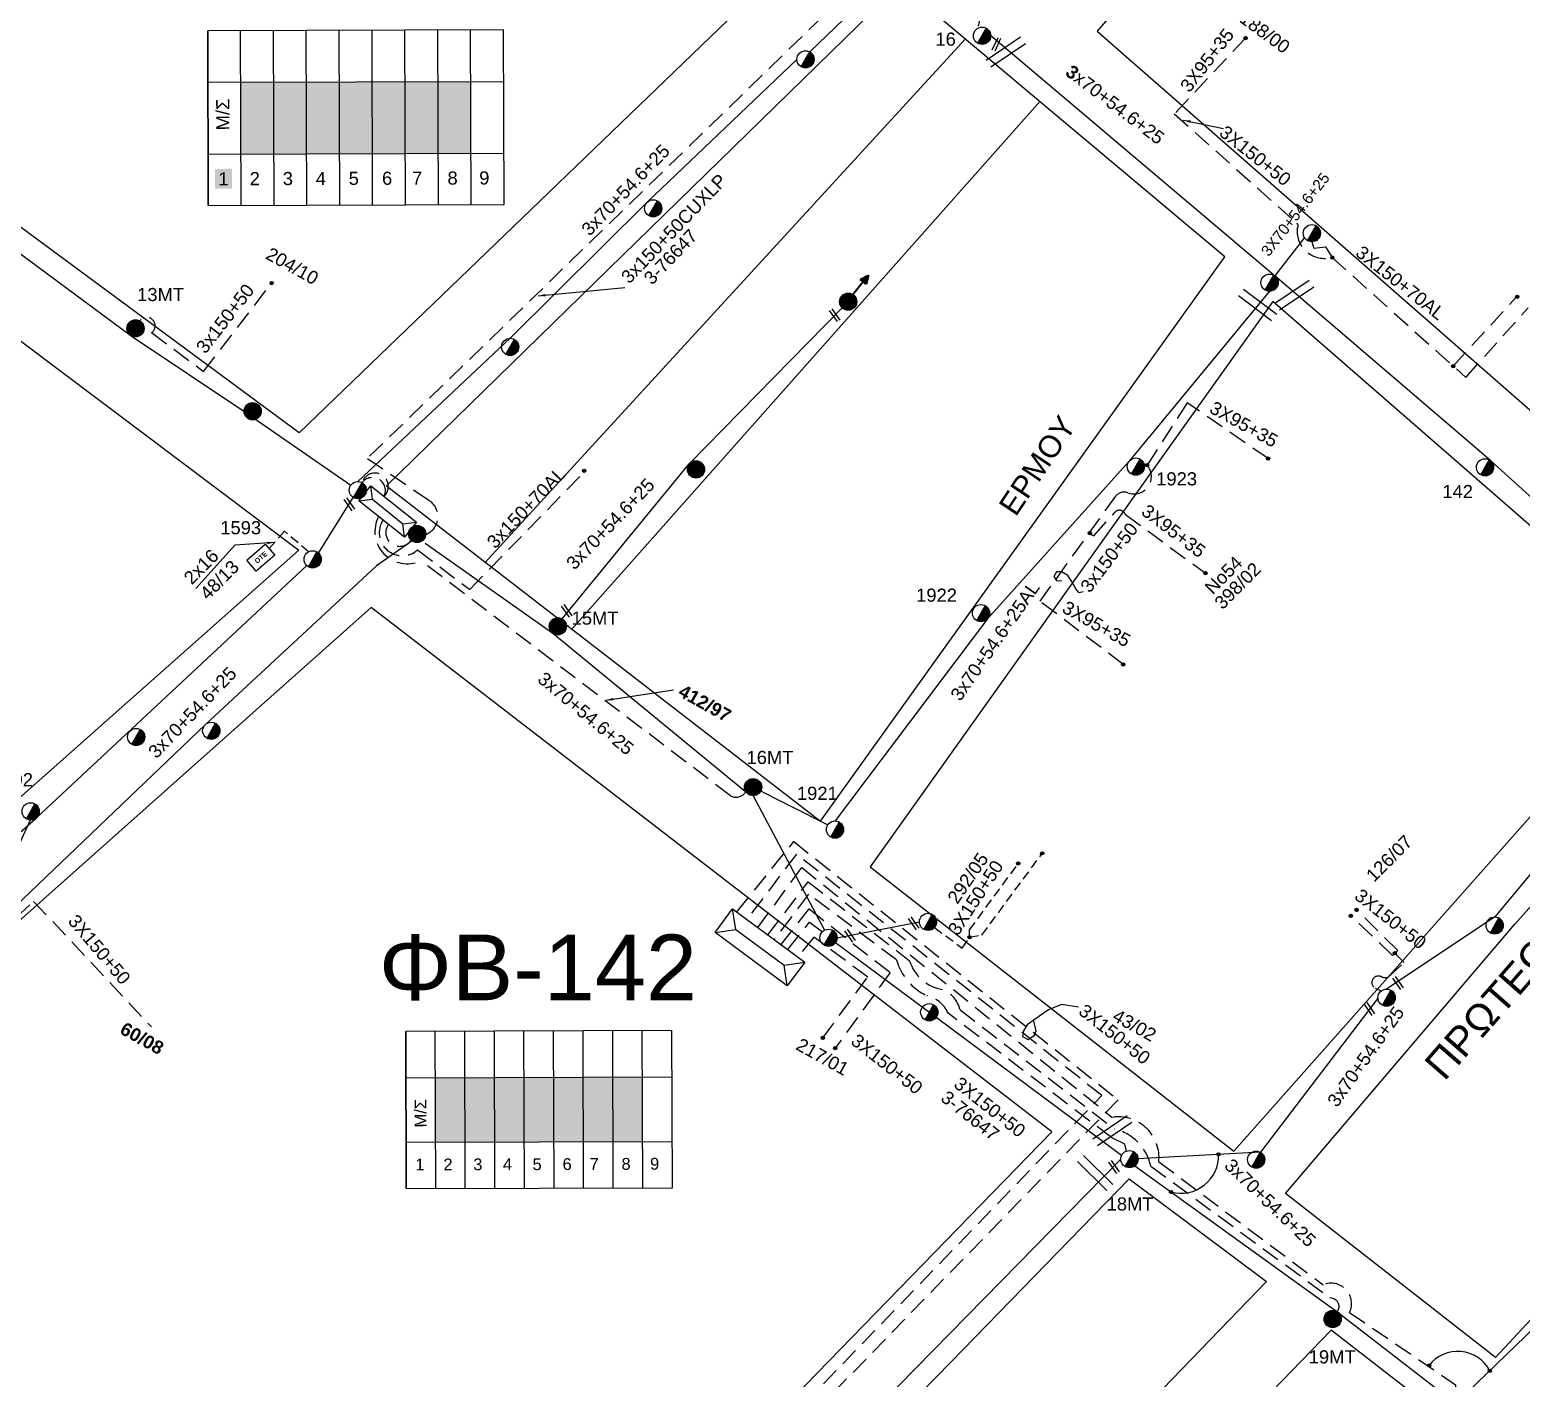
# Model space of a CAD drawing. Header units: millimetres. Extents: x -2449 to 9266, y 48 to 3905.
# Drawn here: x 8745.6 to 8949.8, y 3530.9 to 3715.6 of the extents above; entities that cross this region are included whole.
import ezdxf
from ezdxf.enums import TextEntityAlignment as Align

# ---------------------------------------------------------------- set-up
doc = ezdxf.new("R2010")
doc.units = ezdxf.units.MM
doc.linetypes.add('DASHED', pattern=[19.05, 12.7, -6.35])
for name, color, linetype in [('Pillar OTE', 7, 'Continuous'), ('Άγνωστα', 7, 'Continuous'), ('Ασφαλειοκιβώτια Χ.Τ 9 αναχωρήσεων', 7, 'Continuous'), ('Επίτονοι', 7, 'Continuous'), ('Επιγραφές - Σχήματα', 7, 'Continuous'), ('Καλώδια ΧΤ   3x150+50CU', 7, 'DASHED'), ('Καλώδια ΧΤ   3x150+70AL', 7, 'DASHED'), ('Καλώδια ΧΤ   3x95+35 XLPE', 7, 'DASHED'), ('Μηχανική τομή', 7, 'Continuous'), ('Στύλος Ξύλινος', 7, 'Continuous'), ('Στύλος Ξύλινος @ 1', 7, 'Continuous'), ('Στύλος ΦΜ', 7, 'Continuous'), ('Στύλος ΦΜ @ 1', 7, 'Continuous'), ('Συνδέσεις', 7, 'Continuous'), ('Συνεστραμμένα ΧΤ   3x70+54.6+25 AL', 7, 'SYN_LINE'), ('Τομή', 7, 'Continuous'), ('Υποσταθμός πόλεως', 7, 'Continuous'), ('Υπόβαθρο ΔΕΗ', 7, 'Continuous'), ('Υπόγεια Καλώδια Δικτύου ΧΤ   .075', 7, 'DASHED'), ('Υπόγεια καλώδια Παροχών ΧΤ   4x6', 7, 'DASHED')]:
    doc.layers.add(name, color=color, linetype=linetype)
doc.styles.add('arial', font='arial.ttf')
doc.styles.get("Standard").update_dxf_attribs({"font": 'arial.ttf'})
doc.linetypes.add('SYN_LINE', pattern='A,0.5,-0.0001,["/\\/\\/\\/",Standard,S=0.1,R=0,X=0,Y=-0.05],-0.25', length=0.7501)
doc.dimstyles.new('ISO-25', dxfattribs={"dimtxt": 2.5, "dimasz": 2.5, "dimexe": 1.25, "dimexo": 0.625, "dimtad": 1, "dimtxsty": 'Standard', "dimcen": 2.5, "dimadec": 0, "dimazin": 0, "dimtfac": 1, "dimtmove": 0, "dimatfit": 3, "dimfxl": 0, "dimarcsym": 0})

# ---------------------------------------------------------------- blocks, each defined once
blk = doc.blocks.new('ΥΠΑΡΧΩΝ ΤΣΙΜΕΝΤΕΝΙΟΣ ΣΤΥΛΟΣ')
at = {"layer": 'Στύλος ΦΜ'}
blk.add_hatch(color=7, dxfattribs=at).paths.add_polyline_path([(-1.29, -2.28, 0.574793), (2.62, 0, 0.268822), (1.3, 2.27)])
at = {"layer": 'Στύλος ΦΜ', "color": 7}
blk.add_line((-1.29, -2.28), (1.3, 2.27), dxfattribs=at)
blk.add_circle((0, 0), 2.62, dxfattribs=at)
at = {"layer": 'Στύλος ΦΜ', "flags": 4}
for tag, p in [('ΑΡΙΘΜΟΣ', (-4.68, 8.05)), ('ΤΥΠΟΣ', (-4.91, 3.03))]:
    blk.add_attdef(tag, p, '', height=4, dxfattribs=at)
blk = doc.blocks.new('ΥΠΑΡΧΩΝ ΞΥΛΙΝΟΣ ΣΤΥΛΟΣ')
at = {"layer": 'Στύλος Ξύλινος'}
h = blk.add_hatch(color=7, dxfattribs=at)
h.paths.add_polyline_path([(-2.62, 0, 0.270008), (-1.29, -2.28), (1.3, 2.27, 0.576266)])
h.paths.add_polyline_path([(-1.29, -2.28, 0.574793), (2.62, 0, 0.268822), (1.3, 2.27)])
at = {"layer": 'Στύλος Ξύλινος', "color": 7}
blk.add_line((-1.29, -2.28), (1.3, 2.27), dxfattribs=at)
blk.add_circle((0, 0), 2.62, dxfattribs=at)
at = {"layer": 'Στύλος Ξύλινος', "flags": 4}
for tag, p in [('ΑΡΙΘΜΟΣ', (-4.91, 8.6)), ('ΤΥΠΟΣ', (-4.85, 3.39))]:
    blk.add_attdef(tag, p, '', height=4, dxfattribs=at)
blk = doc.blocks.new('ΥΠΟΣΤΑΘΜΟΣ ΠΟΛΕΩΣ')
at = {"layer": 'Υποσταθμός πόλεως', "linetype": 'Continuous', "ltscale": 40}
blk.add_lwpolyline([(-8.57, 2.82), (8.57, 2.82), (8.57, -2.82), (-8.57, -2.82)], close=True, dxfattribs=at)
for points in [[(-5.75, 0), (-8.57, 2.82)], [(5.75, 0), (8.57, 2.82)], [(-8.57, -2.82), (-5.75, 0)], [(-5.75, 0), (5.75, 0)], [(8.57, -2.82), (5.75, 0)]]:
    blk.add_lwpolyline(points, dxfattribs=at)
at = {"layer": 'Υποσταθμός πόλεως', "linetype": 'SYN_LINE', "ltscale": 40, "flags": 1}
for tag, p in [('ΜΕΤΑΣΧΗΜΑΤΙΣΜΟΣ', (10.6, 2.39)), ('ΙΣΧΥΣ', (10.58, -0.41)), ('ΑΡΙΘΜΟΣ', (10.7, -3.13))]:
    blk.add_attdef(tag, p, '', height=1.8, dxfattribs=at)
blk = doc.blocks.new('ΑΣΦΑΛΕΙΟΚΙΒΩΤΙΟ ΥΠΟΣΤΑΘΜΟΥ 9 ΑΝΑΧΩΡΗΣΕΩΝ')
at = {"layer": 'Ασφαλειοκιβώτια Χ.Τ 9 αναχωρήσεων', "ltscale": 40}
for p, q in [((-23.8, 40.36), (24.02, 40.36)), ((-9.72, 40.36), (-9.72, -40.64)), ((9.94, 40.36), (9.94, -40.64)), ((-23.8, 31.36), (24.02, 31.36)), ((-23.8, 22.36), (24.02, 22.36)), ((-23.8, 13.36), (24.02, 13.36)), ((-23.8, 4.36), (24.02, 4.36)), ((-23.8, -4.64), (24.02, -4.64)), ((-23.8, -13.64), (24.02, -13.64)), ((-23.8, -22.64), (24.02, -22.64)), ((-23.8, -31.64), (24.02, -31.64))]:
    blk.add_line(p, q, dxfattribs=at)
at = {"layer": 'Ασφαλειοκιβώτια Χ.Τ 9 αναχωρήσεων'}
blk.add_lwpolyline([(-23.8, -40.64), (24.02, -40.64), (24.02, 40.36), (-23.8, 40.36)], close=True, dxfattribs=at)
for s, p in [('1', (-18.29, 37.57)), ('2', (-18.29, 29)), ('3', (-18.29, 19.93)), ('4', (-18.29, 10.91)), ('5', (-18.29, 1.89)), ('6', (-18.29, -7.24)), ('7', (-18.29, -15.48)), ('8', (-18.29, -25.17)), ('9', (-18.29, -33.86))]:
    blk.add_text(s, height=3.6, rotation=270, dxfattribs=at).set_placement(p)
at = {"layer": 'Ασφαλειοκιβώτια Χ.Τ 9 αναχωρήσεων', "ltscale": 40}
for tag, height, p in [('ΟΝΟΜΑ', 5, (-0.16, 44.31)), ('ΚΕΙΜΕΝΟ 1', 2, (17.06, 35.59)), ('ΚΕΙΜΕΝΟ 2', 2, (17.06, 26.88)), ('ΚΕΙΜΕΝΟ 3', 2, (17.06, 17.69)), ('ΚΕΙΜΕΝΟ 4', 2, (17.06, 8.71)), ('ΚΕΙΜΕΝΟ 5', 2, (17.06, -0.13)), ('ΚΕΙΜΕΝΟ 6', 2, (17.06, -9.05)), ('ΚΕΙΜΕΝΟ 7', 2, (17.06, -18.13)), ('ΚΕΙΜΕΝΟ 8', 2, (17.06, -26.85)), ('ΚΕΙΜΕΝΟ 9', 2, (17.06, -35.99)), ('ΣΧ', 2, (-0.1, -42.64))]:
    blk.add_attdef(tag, text='', height=height, dxfattribs=at).set_placement(p, align=Align.MIDDLE_CENTER)
blk = doc.blocks.new('_ΣΥΝΔΕΣΗ')
at = {"layer": 'Συνδέσεις', "linetype": 'SYN_LINE', "ltscale": 40}
blk.add_hatch(color=256, dxfattribs=at).paths.add_polyline_path([(0.5, -0.01, 1), (-0.5, -0.01, 1)])
at = {"layer": 'Συνδέσεις'}
blk.add_circle((0, -0.01), 0.5, dxfattribs=at)
blk = doc.blocks.new('ΤΟΜΗ')
at = {"layer": 'Τομή', "ltscale": 40}
for p, q in [((-5.68, 0), (5.68, 0)), ((5.68, -2.33), (-5.68, -2.33))]:
    blk.add_line(p, q, dxfattribs=at)
blk = doc.blocks.new('ΜΗΧΑΝΙΚΗ ΤΟΜΗ')
at = {"layer": 'Μηχανική τομή', "ltscale": 40}
for p, q in [((-1.89, 0.78), (1.89, 0.78)), ((1.89, 0), (-1.89, 0))]:
    blk.add_line(p, q, dxfattribs=at)
blk = doc.blocks.new('ΕΠΙΤΟΝΟΣ')
at = {"layer": 'Επίτονοι', "lineweight": 40, "ltscale": 40}
blk.add_hatch(color=256, dxfattribs=at).paths.add_polyline_path([(-1.13, 6.47), (0, 9.1), (1.13, 6.47)])
for p, q in [((-1.13, 6.47), (0, 9.1)), ((0, 9.1), (1.13, 6.47)), ((1.13, 6.47), (-1.13, 6.47)), ((-1.13, 6.47), (0, 6.47)), ((0, 6.47), (0, 0))]:
    blk.add_line(p, q, dxfattribs=at)
blk = doc.blocks.new('PILLAR ΟΤΕ')
at = {"layer": 'Pillar OTE', "ltscale": 40}
blk.add_lwpolyline([(-3.31, 2.02), (3.39, 2.02), (3.39, -1.99), (-3.31, -1.99)], close=True, dxfattribs=at)
at = {"layer": 'Pillar OTE', "insert": (-1.81, 0.71), "char_height": 1.3575, "width": 109.961, "attachment_point": 1}
blk.add_mtext('{\\fArial|b1|i0|c161|p34;OTE}', dxfattribs=at)

msp = doc.modelspace()

# ---------------------------------------------------------------- hatches: boundary and pattern name
at = {"layer": 'Ασφαλειοκιβώτια Χ.Τ 9 αναχωρήσεων', "ltscale": 40}
for color, points in [(133, [(8774.51, 3708.41), (8774.54, 3698.58), (8779.04, 3698.59), (8779.01, 3708.42)]), (6, [(8779.01, 3708.42), (8779.04, 3698.59), (8783.54, 3698.61), (8783.51, 3708.44)]), (27, [(8783.51, 3708.44), (8783.54, 3698.61), (8788.04, 3698.62), (8788.01, 3708.45)]), (151, [(8788.01, 3708.45), (8788.04, 3698.62), (8792.54, 3698.64), (8792.51, 3708.46)]), (2, [(8792.51, 3708.46), (8792.54, 3698.64), (8797.04, 3698.65), (8797.01, 3708.48)]), (5, [(8797.01, 3708.48), (8797.04, 3698.65), (8801.54, 3698.67), (8801.51, 3708.49)]), (1, [(8801.51, 3708.49), (8801.54, 3698.67), (8806.04, 3698.68), (8806.01, 3708.51)]), (6, [(8801.15, 3572.09), (8801.18, 3563.25), (8805.23, 3563.26), (8805.2, 3572.1)]), (151, [(8805.2, 3572.1), (8805.23, 3563.26), (8809.28, 3563.27), (8809.25, 3572.12)]), (27, [(8809.25, 3572.12), (8809.28, 3563.27), (8813.33, 3563.29), (8813.3, 3572.13)]), (62, [(8813.3, 3572.13), (8813.33, 3563.29), (8817.38, 3563.3), (8817.35, 3572.14)]), (173, [(8817.35, 3572.14), (8817.38, 3563.3), (8821.43, 3563.31), (8821.4, 3572.15)]), (2, [(8821.4, 3572.15), (8821.43, 3563.31), (8825.48, 3563.32), (8825.45, 3572.17)]), (133, [(8825.45, 3572.17), (8825.48, 3563.32), (8829.53, 3563.34), (8829.5, 3572.18)])]:
    msp.add_hatch(color=color, dxfattribs=at).paths.add_polyline_path(points)
at = {"layer": 'Επιγραφές - Σχήματα', "linetype": 'Continuous', "ltscale": 0.2}
h = msp.add_hatch(color=30, dxfattribs=at)
h.dxf.hatch_style = 1
h.paths.add_polyline_path([(8771, 3693.83), (8773.3, 3693.84), (8773.29, 3696.55), (8770.99, 3696.54)])

# ---------------------------------------------------------------- linework, layer by layer
at = {"layer": 'Άγνωστα', "color": 151, "linetype": 'DASHED', "ltscale": 0.2}
for points in [[(8902.32, 3704.08), (8919.11, 3689.07, -0.429577), (8919.13, 3688.34, 0.520754), (8923.92, 3684.42)], [(8800.26, 3651.14, -0.624193), (8799.84, 3646.49)]]:
    msp.add_lwpolyline(points, format="xyb", dxfattribs=at)
at = {"layer": 'Άγνωστα', "color": 151, "linetype": 'SYN_LINE', "ltscale": 20}
msp.add_lwpolyline([(8921.15, 3686.55), (8921.43, 3685.7), (8923.02, 3685.87), (8923.92, 3684.42)], dxfattribs=at)
at = {"layer": 'Άγνωστα', "color": 6, "linetype": 'DASHED', "ltscale": 0.2}
msp.add_lwpolyline([(8762.3, 3674.11), (8769.42, 3668.79), (8778.74, 3680.91)], dxfattribs=at)
at = {"layer": 'Άγνωστα', "color": 27, "linetype": 'SYN_LINE', "ltscale": 10}
msp.add_lwpolyline([(8784.25, 3642.89), (8784.93, 3643.53), (8789.9, 3651.54)], dxfattribs=at)
at = {"layer": 'Άγνωστα', "color": 5, "linetype": 'DASHED', "ltscale": 0.2}
for points in [[(8799.16, 3642.88, -0.718569), (8793.38, 3648.93)], [(8843.63, 3611.29), (8843.46, 3611.02, -0.369057), (8841.54, 3610.7)]]:
    msp.add_lwpolyline(points, format="xyb", dxfattribs=at)
at = {"layer": 'Άγνωστα', "color": 1, "linetype": 'DASHED', "ltscale": 0.2}
msp.add_lwpolyline([(8794.72, 3647.85, 1.01715), (8797.84, 3645.69, 1.01715)], format="xyb", dxfattribs=at)
at = {"layer": 'Άγνωστα', "color": 5, "linetype": 'DASHED', "ltscale": 0.2}
msp.add_lwpolyline([(8841.54, 3610.7), (8799.16, 3642.88)], dxfattribs=at)
at = {"layer": 'Άγνωστα', "color": 6, "linetype": 'SYN_LINE', "ltscale": 20}
for points in [[(8844.65, 3610.69), (8854.43, 3592.28)], [(8895.1, 3561.44), (8869.71, 3580.34)]]:
    msp.add_lwpolyline(points, dxfattribs=at)
at = {"layer": 'Άγνωστα', "color": 1, "linetype": 'DASHED', "ltscale": 0.2}
msp.add_lwpolyline([(8740.98, 3591.42), (8746.15, 3596.23), (8762.28, 3579.03)], dxfattribs=at)
at = {"layer": 'Άγνωστα', "color": 27, "linetype": 'DASHED', "ltscale": 0.2}
for points in [[(8932.21, 3588.83), (8926.48, 3594.24)], [(8932.21, 3588.83), (8932.91, 3589.51), (8927.27, 3595.06)]]:
    msp.add_lwpolyline(points, dxfattribs=at)
at = {"layer": 'Άγνωστα', "color": 6, "linetype": 'SYN_LINE', "ltscale": 10}
msp.add_lwpolyline([(8856.16, 3591.24), (8867.42, 3593.42)], dxfattribs=at)
at = {"layer": 'Άγνωστα', "color": 6, "linetype": 'SYN_LINE', "ltscale": 15}
msp.add_lwpolyline([(8867.82, 3581.75), (8855.93, 3590.54)], dxfattribs=at)
at = {"layer": 'Άγνωστα', "color": 27, "linetype": 'DASHED', "ltscale": 0.2}
msp.add_lwpolyline([(8930.63, 3583.94), (8929.88, 3584.3, -1), (8930.65, 3585.92, 0.17233), (8931.56, 3585.82), (8933.8, 3587.87), (8932.53, 3589.14)], format="xyb", dxfattribs=at)
at = {"layer": 'Άγνωστα'}
msp.add_lwpolyline([(8869.71, 3580.34), (8867.82, 3581.75)], dxfattribs=at)
at = {"layer": 'Άγνωστα', "color": 27, "linetype": 'SYN_LINE', "ltscale": 20}
msp.add_lwpolyline([(8896.91, 3560.01), (8924.58, 3540.05), (8940.43, 3527.77)], dxfattribs=at)
msp.add_lwpolyline([(8923.86, 3541.93, -0.573967), (8924.58, 3540.05, -13.288682)], format="xyb", dxfattribs=at)
at = {"layer": 'Επιγραφές - Σχήματα', "ltscale": 40}
msp.add_lwpolyline([(8773.73, 3645.04), (8768.35, 3639.08)], dxfattribs=at)
at = {"layer": 'Επιγραφές - Σχήματα', "linetype": 'Continuous', "ltscale": 0.2}
for points in [[(8889.86, 3638.62), (8889.31, 3638.48), (8888.84, 3639.03), (8888.29, 3640.05), (8887.75, 3640.87), (8886.86, 3641.34), (8886.18, 3641.34), (8885.84, 3640.73), (8886.18, 3640.19), (8886.93, 3640.12)], [(8889.18, 3581.72), (8886.86, 3582.12), (8885.09, 3581.38), (8883.32, 3580.15), (8882.16, 3579.33), (8881.68, 3578.52), (8881.55, 3577.7), (8882.3, 3577.29), (8883.18, 3577.9), (8883.39, 3578.52), (8883.05, 3580.01)]]:
    msp.add_lwpolyline(points, dxfattribs=at)
at = {"layer": 'Επιγραφές - Σχήματα', "color": 6, "linetype": 'DASHED', "ltscale": 0.2}
for centre, radius, start, end in [((8761.62, 3675.05), 1.16, 306.1583, 144.7411), ((8792.54, 3652.5), 1.78, 333.0832, 143.4675)]:
    msp.add_arc(centre, radius, start, end, dxfattribs=at)
at = {"layer": 'Επιγραφές - Σχήματα', "color": 133, "linetype": 'DASHED', "ltscale": 0.2}
msp.add_arc((8792.88, 3653.05), 1.83, 312.5787, 162.3981, dxfattribs=at)
at = {"layer": 'Επιγραφές - Σχήματα', "linetype": 'Continuous', "ltscale": 0.2}
for centre, radius, start, end in [((8903.2, 3561.43), 5.18, 255.3033, 1.658), ((8941.12, 3529.62), 4.97, 27.9987, 141.9508)]:
    msp.add_arc(centre, radius, start, end, dxfattribs=at)
at = {"layer": 'Καλώδια ΧΤ   3x150+50CU', "color": 151, "linetype": 'DASHED', "ltscale": 0.2}
msp.add_lwpolyline([(8875.49, 3716.07), (8875.85, 3717.61), (8865.34, 3725.8, 0.438652), (8862.31, 3725.3), (8791.84, 3656.87), (8800.26, 3651.14)], format="xyb", dxfattribs=at)
at = {"layer": 'Καλώδια ΧΤ   3x150+50CU', "color": 133, "linetype": 'SYN_LINE', "ltscale": 15}
msp.add_lwpolyline([(8863.01, 3722.78), (8852.42, 3712.56)], dxfattribs=at)
at = {"layer": 'Καλώδια ΧΤ   3x150+70AL', "color": 151, "ltscale": 0.2}
for points in [[(8923.92, 3684.42), (8942.22, 3667.99)], [(8940.49, 3669.54), (8949.26, 3679.1)], [(8942.22, 3667.99), (8950.76, 3677.49)]]:
    msp.add_lwpolyline(points, dxfattribs=at)
at = {"layer": 'Καλώδια ΧΤ   3x150+70AL', "color": 2, "ltscale": 0.2}
msp.add_lwpolyline([(8793.98, 3648.45, 0.8731), (8798.72, 3644.35), (8805.85, 3638.94), (8821.72, 3655.23)], format="xyb", dxfattribs=at)
at = {"layer": 'Καλώδια ΧΤ   3x95+35 XLPE', "color": 151, "ltscale": 0.2}
msp.add_lwpolyline([(8912.08, 3714.45), (8902.32, 3704.08)], dxfattribs=at)
at = {"layer": 'Καλώδια ΧΤ   3x95+35 XLPE', "color": 5, "ltscale": 0.2}
msp.add_lwpolyline([(8915.16, 3656.87), (8904.1, 3664.5), (8898.04, 3655.13)], dxfattribs=at)
for points in [[(8895.32, 3628.67), (8883.95, 3637.32), (8894.29, 3651.7, -0.340966), (8895.96, 3652.19, 0.784407), (8898.59, 3655.98, 0.181354)], [(8890.63, 3646.6), (8891.3, 3646.29), (8894.16, 3649.5, -0.575089), (8895.62, 3649.2), (8906.57, 3641.19)]]:
    msp.add_lwpolyline(points, format="xyb", dxfattribs=at)
at = {"layer": 'Συνεστραμμένα ΧΤ   3x70+54.6+25 AL', "color": 5, "ltscale": 20}
for p, q in [((8915.36, 3679.79), (8896.15, 3656.52)), ((8896.15, 3656.52), (8876.73, 3634.92)), ((8876.73, 3634.92), (8855.87, 3607.24))]:
    msp.add_line(p, q, dxfattribs=at)
at = {"layer": 'Συνεστραμμένα ΧΤ   3x70+54.6+25 AL', "color": 5, "ltscale": 10}
msp.add_line((8844.65, 3611.87), (8854.88, 3606.7), dxfattribs=at)
at = {"layer": 'Συνεστραμμένα ΧΤ   3x70+54.6+25 AL', "color": 151, "linetype": 'SYN_LINE', "ltscale": 20}
for points in [[(8915.95, 3681.99), (8877.18, 3714.77)], [(8808.38, 3471.64), (8834.64, 3499.24), (8862.22, 3527.5), (8894.99, 3560.93)]]:
    msp.add_lwpolyline(points, dxfattribs=at)
at = {"layer": 'Συνεστραμμένα ΧΤ   3x70+54.6+25 AL', "color": 133, "linetype": 'SYN_LINE', "ltscale": 20}
msp.add_lwpolyline([(8850.66, 3711.54), (8830.16, 3691.99), (8811.39, 3673.34), (8790.53, 3653.72)], dxfattribs=at)
at = {"layer": 'Συνεστραμμένα ΧΤ   3x70+54.6+25 AL', "color": 6, "linetype": 'SYN_LINE', "ltscale": 20}
msp.add_lwpolyline([(8728.51, 3696.63), (8728.77, 3696.42), (8759.51, 3673.67), (8774.95, 3663.35), (8789.56, 3653.21)], dxfattribs=at)
at = {"layer": 'Συνεστραμμένα ΧΤ   3x70+54.6+25 AL', "color": 151, "linetype": 'SYN_LINE', "ltscale": 8}
msp.add_lwpolyline([(8920.12, 3687.16), (8916.08, 3681.9)], dxfattribs=at)
at = {"layer": 'Συνεστραμμένα ΧΤ   3x70+54.6+25 AL', "color": 62, "linetype": 'SYN_LINE', "ltscale": 20}
for points in [[(9012.11, 3599.05), (8976.93, 3628.3), (8945.65, 3656.54), (8916.13, 3681.86)], [(8941.01, 3527.61), (8955.79, 3541.87), (8969.38, 3556.27), (8982.97, 3571.26), (8995.26, 3586.67), (8996.42, 3588.72), (9011.09, 3597.28)]]:
    msp.add_lwpolyline(points, dxfattribs=at)
at = {"layer": 'Συνεστραμμένα ΧΤ   3x70+54.6+25 AL', "color": 1, "linetype": 'SYN_LINE', "ltscale": 20}
for points in [[(8818.5, 3634.92), (8835.92, 3656.13), (8856.84, 3677.51)], [(8797.96, 3645.59), (8793.07, 3642.17), (8769.67, 3620.46), (8738.39, 3590.56)], [(8799.76, 3645.29), (8817.23, 3632.94), (8843.63, 3611.29)], [(8738.12, 3590.76), (8745.74, 3607.39)]]:
    msp.add_lwpolyline(points, dxfattribs=at)
at = {"layer": 'Συνεστραμμένα ΧΤ   3x70+54.6+25 AL', "color": 27, "linetype": 'SYN_LINE', "ltscale": 20}
for points in [[(8685.19, 3554.96), (8721.21, 3585.41), (8746.52, 3607.68), (8783.53, 3642.22)], [(8975.6, 3626.37), (8959.71, 3610.33), (8946.18, 3594.1), (8931.38, 3584.22)], [(8930.21, 3583.04), (8914.11, 3561.89), (8897.34, 3560.99)]]:
    msp.add_lwpolyline(points, dxfattribs=at)
at = {"layer": 'Υπόβαθρο ΔΕΗ'}
for p, q in [((8807.93, 3642.58), (8873.72, 3714.34)), ((8883.94, 3705.82), (8819.78, 3633.48))]:
    msp.add_line(p, q, dxfattribs=at)
for points in [[(8795.1, 3720.13), (8818.9, 3756.98), (8854.66, 3729.91), (8782.49, 3660.37), (8693.01, 3726.51), (8759.36, 3804.78), (8809.82, 3764.1), (8789.68, 3731.71)], [(9023.53, 3704.76), (8939.56, 3770.56), (8891.74, 3715.38), (9022.26, 3601.16)], [(8853.89, 3607.2), (8909.22, 3684.51), (8864.8, 3721.82), (8794.46, 3653.12), (8853.89, 3607.2)], [(8601.7, 3635.32), (8684.49, 3717.98), (8782.44, 3644.31), (8683.12, 3556.2), (8601.7, 3635.32)], [(8970.97, 3630.3), (8915.79, 3678.39), (8860.67, 3600.95), (8910.46, 3562), (8970.97, 3630.3)], [(8782.6, 3458.78), (8885.56, 3564.66), (8792.37, 3636.48), (8692.41, 3547.52), (8782.6, 3458.78)], [(9004.84, 3601.71), (8984.53, 3574.9), (8946.31, 3533.77), (8917.55, 3556.2), (8948.93, 3593.11), (8977.12, 3624.64), (9004.84, 3601.71)], [(8808.97, 3434.45), (8791.78, 3450.28), (8837.59, 3498.26), (8871.78, 3533.18), (8896.12, 3558.25), (8914.96, 3544.15), (8808.97, 3434.45)], [(8817.01, 3427.08), (8831.01, 3414.18), (8861.29, 3446.04), (8872.25, 3457.97), (8887.58, 3473.91), (8904.76, 3491.34), (8928.41, 3516.02), (8938.47, 3526.09), (8923.79, 3537.49), (8817.01, 3427.08)]]:
    msp.add_lwpolyline(points, dxfattribs=at)
at = {"layer": 'Υπόγεια Καλώδια Δικτύου ΧΤ   .075', "color": 173, "linetype": 'DASHED', "ltscale": 0.2}
msp.add_lwpolyline([(8842.42, 3594.79), (8850.22, 3604.41), (8894.64, 3569.06), (8783.35, 3454.61), (8730.3, 3504.86)], dxfattribs=at)
at = {"layer": 'Υπόγεια Καλώδια Δικτύου ΧΤ   .075', "color": 30, "linetype": 'DASHED', "ltscale": 0.2}
msp.add_lwpolyline([(8747.91, 3518.92), (8733.1, 3504.52), (8782.84, 3456.12), (8892.4, 3569.64), (8850.59, 3602.7), (8843.8, 3593.77)], dxfattribs=at)
at = {"layer": 'Υπόγεια Καλώδια Δικτύου ΧΤ   .075', "color": 6, "linetype": 'DASHED', "ltscale": 0.1}
for points in [[(8874.28, 3591.32), (8875.97, 3591.61), (8884.24, 3602.81)], [(8874.28, 3591.32), (8874.28, 3592.32), (8880.95, 3601.41)], [(8869.49, 3592.65), (8873.29, 3589.83), (8874.28, 3591.32)]]:
    msp.add_lwpolyline(points, dxfattribs=at)
at = {"layer": 'Υπόγεια Καλώδια Δικτύου ΧΤ   .075', "color": 62, "linetype": 'DASHED', "ltscale": 0.2}
for points in [[(8845.32, 3592.65), (8851.31, 3600.86), (8893.78, 3566.68), (8894.13, 3566.71, -0.468037), (8900.2, 3560.58), (8922.71, 3543.72)], [(8922.71, 3543.72, -0.690128), (8926.31, 3539.94)]]:
    msp.add_lwpolyline(points, format="xyb", dxfattribs=at)
at = {"layer": 'Υπόγεια Καλώδια Δικτύου ΧΤ   .075', "color": 27, "linetype": 'DASHED', "ltscale": 0.2}
for points in [[(8846.68, 3591.64), (8852.21, 3598.91), (8866.08, 3588.08)], [(8872.99, 3581.37), (8894.11, 3565.07)], [(8899.1, 3559.96), (8923.6, 3541.97), (8923.86, 3541.93)]]:
    msp.add_lwpolyline(points, dxfattribs=at)
at = {"layer": 'Υπόγεια Καλώδια Δικτύου ΧΤ   .075', "color": 151, "linetype": 'DASHED', "ltscale": 0.2}
msp.add_lwpolyline([(8871.34, 3580.93, 0.228799), (8868.44, 3583.31, -0.210286), (8864.27, 3588.2), (8852.25, 3597.21), (8847.55, 3591)], format="xyb", dxfattribs=at)
at = {"layer": 'Υπόγεια Καλώδια Δικτύου ΧΤ   .075', "color": 133, "linetype": 'DASHED', "ltscale": 0.2}
msp.add_lwpolyline([(8848.49, 3590.3), (8852.33, 3595.19), (8863.42, 3586.47), (8855.89, 3576.13)], dxfattribs=at)
at = {"layer": 'Υπόγεια Καλώδια Δικτύου ΧΤ   .075', "color": 6, "linetype": 'DASHED', "ltscale": 0.2}
msp.add_lwpolyline([(8849.39, 3589.63), (8852.38, 3593.37), (8854.13, 3592.06)], dxfattribs=at)
at = {"layer": 'Υπόγεια Καλώδια Δικτύου ΧΤ   .075', "color": 2, "linetype": 'DASHED', "ltscale": 0.2}
msp.add_lwpolyline([(8854.18, 3577.53), (8860.36, 3585.86), (8852.98, 3591.34), (8850.76, 3588.63)], dxfattribs=at)
at = {"layer": 'Υπόγεια Καλώδια Δικτύου ΧΤ   .075', "color": 151, "linetype": 'DASHED', "ltscale": 0.2}
msp.add_lwpolyline([(8895.77, 3562.04), (8895.53, 3562.97), (8893.77, 3563.84), (8871.34, 3580.93)], dxfattribs=at)
at = {"layer": 'Υπόγεια Καλώδια Δικτύου ΧΤ   .075', "color": 62, "linetype": 'DASHED', "ltscale": 0.2}
msp.add_lwpolyline([(8926.31, 3539.94), (8940.83, 3530.01), (8941.01, 3527.61)], dxfattribs=at)
at = {"layer": 'Υπόγεια Καλώδια Δικτύου ΧΤ   .075', "color": 27, "linetype": 'DASHED', "ltscale": 0.2}
for centre, radius, start, end in [((8871.47, 3589.73), 5.64, 196.9563, 260.8945), ((8869.15, 3580.49), 3.93, 12.89, 68.6627), ((8892.57, 3558.58), 6.67, 11.9934, 76.6586)]:
    msp.add_arc(centre, radius, start, end, dxfattribs=at)
at = {"layer": 'Υπόγεια καλώδια Παροχών ΧΤ   4x6', "color": 27, "linetype": 'DASHED', "ltscale": 0.1}
msp.add_lwpolyline([(8783.8, 3644.11), (8780.48, 3646.91), (8778.45, 3644.6)], dxfattribs=at)

# ---------------------------------------------------------------- block references
at = {"layer": 'Pillar OTE', "xscale": 0.5, "yscale": 0.5, "zscale": 0.5, "rotation": 41.09592522120759}
msp.add_blockref('PILLAR ΟΤΕ', (8777.23, 3643.27), dxfattribs=at)
at = {"layer": 'Ασφαλειοκιβώτια Χ.Τ 9 αναχωρήσεων', "color": 1, "ltscale": 40}
for p, xscale, yscale, zscale, rotation in [((8790.2, 3703.49), 0.5, 0.5, 0.5, 90.18025101188502), ((8815.28, 3567.66), 0.4499999999999954, 0.4499999999999954, 0.4499999999999954, 90.18025101188604)]:
    msp.add_blockref('ΑΣΦΑΛΕΙΟΚΙΒΩΤΙΟ ΥΠΟΣΤΑΘΜΟΥ 9 ΑΝΑΧΩΡΗΣΕΩΝ', p, dxfattribs=dict(at, xscale=xscale, yscale=yscale, zscale=zscale, rotation=rotation))
at = {"layer": 'Επίτονοι', "xscale": 0.4499999999998395, "yscale": 0.4499999999998395, "zscale": 0.4499999999998395, "rotation": 321.6086045050971}
msp.add_blockref('ΕΠΙΤΟΝΟΣ', (8857.91, 3678.78), dxfattribs=at)
at = {"layer": 'Μηχανική τομή'}
for p, xscale, yscale, zscale, rotation in [((8878.13, 3713.53), 0.5000000000000752, 0.5000000000000752, 0.5000000000000752, 64.61164626668466), ((8855.64, 3676.39), 0.5000000000000059, 0.5000000000000059, 0.5000000000000059, 305.1309910353567), ((8789.22, 3650.48), 0.5000000000000059, 0.5000000000000059, 0.5000000000000059, 305.1309910353567), ((8818.96, 3635.9), 0.5000000000000059, 0.5000000000000059, 0.5000000000000059, 305.1309910353567), ((8866.48, 3593.11), 0.5000000000000059, 0.5000000000000059, 0.5000000000000059, 305.1309910353567), ((8857.76, 3591.41), 0.5000000000000059, 0.5000000000000059, 0.5000000000000059, 305.1309910353567), ((8932.77, 3584.92), 0.4999999999999978, 0.4999999999999978, 0.4999999999999978, 305.1309910353553), ((8928.88, 3581.36), 0.4999999999999978, 0.4999999999999978, 0.4999999999999978, 305.1309910353553), ((8893.91, 3559.74), 0.4999999999999978, 0.4999999999999978, 0.4999999999999978, 305.1309910353553)]:
    msp.add_blockref('ΜΗΧΑΝΙΚΗ ΤΟΜΗ', p, dxfattribs=dict(at, xscale=xscale, yscale=yscale, zscale=zscale, rotation=rotation))
at = {"layer": 'Στύλος Ξύλινος @ 1', "ltscale": 40}
ref = msp.add_blockref('ΥΠΑΡΧΩΝ ΞΥΛΙΝΟΣ ΣΤΥΛΟΣ', (8760.09, 3674.7), dxfattribs=dict(at, xscale=0.4499999999998181, yscale=0.4499999999998181, zscale=0.4499999999998181))
ref.add_attrib('ΤΥΠΟΣ', '13ΜΤ', (8760.32, 3678.43), dxfattribs={"layer": 'Στύλος Ξύλινος', "height": 1.8, "flags": 4})
at = {"layer": 'Στύλος Ξύλινος @ 1', "ltscale": 40, "xscale": 0.4499999999998181, "yscale": 0.4499999999998181, "zscale": 0.4499999999998181}
for p in [(8857.66, 3678.35), (8776.13, 3663.35), (8836.83, 3655.38), (8798.66, 3646.54)]:
    msp.add_blockref('ΥΠΑΡΧΩΝ ΞΥΛΙΝΟΣ ΣΤΥΛΟΣ', p, dxfattribs=at)
at = {"layer": 'Στύλος Ξύλινος @ 1', "ltscale": 40}
ref = msp.add_blockref('ΥΠΑΡΧΩΝ ΞΥΛΙΝΟΣ ΣΤΥΛΟΣ', (8817.91, 3633.9), dxfattribs=dict(at, xscale=0.4499999999998181, yscale=0.4499999999998181, zscale=0.4499999999998181))
ref.add_attrib('ΤΥΠΟΣ', '15ΜΤ', (8819.8, 3634.12), dxfattribs={"layer": 'Στύλος Ξύλινος', "height": 1.8, "flags": 4})
ref = msp.add_blockref('ΥΠΑΡΧΩΝ ΞΥΛΙΝΟΣ ΣΤΥΛΟΣ', (8844.65, 3611.87), dxfattribs=dict(at, xscale=0.4499999999998181, yscale=0.4499999999998181, zscale=0.4499999999998181))
ref.add_attrib('ΤΥΠΟΣ', '16ΜΤ', (8843.75, 3615.04), dxfattribs={"layer": 'Στύλος Ξύλινος', "height": 1.8, "flags": 4})
ref = msp.add_blockref('ΥΠΑΡΧΩΝ ΞΥΛΙΝΟΣ ΣΤΥΛΟΣ', (8924, 3539.03), dxfattribs=dict(at, xscale=0.4499999999998181, yscale=0.4499999999998181, zscale=0.4499999999998181))
ref.add_attrib('ΤΥΠΟΣ', '19ΜΤ', (8920.72, 3532.95), dxfattribs={"layer": 'Στύλος Ξύλινος', "height": 1.8, "flags": 4})
at = {"layer": 'Στύλος ΦΜ @ 1', "ltscale": 40}
ref = msp.add_blockref('ΥΠΑΡΧΩΝ ΤΣΙΜΕΝΤΕΝΙΟΣ ΣΤΥΛΟΣ', (8876, 3714.77), dxfattribs=dict(at, xscale=0.4499999999998181, yscale=0.4499999999998181, zscale=0.4499999999998181))
ref.add_attrib('ΤΥΠΟΣ', '16', (8869.61, 3713.41), dxfattribs={"layer": 'Στύλος ΦΜ', "height": 1.8, "flags": 4})
at = {"layer": 'Στύλος ΦΜ @ 1', "ltscale": 40, "xscale": 0.4499999999998181, "yscale": 0.4499999999998181, "zscale": 0.4499999999998181}
for p in [(8851.83, 3711.54), (8830.97, 3691.13), (8921.15, 3687.73), (8915.36, 3680.96), (8811.39, 3672.16), (8790.53, 3652.54), (8770.47, 3619.59), (8760.19, 3618.74), (8868.6, 3593.42), (8946.18, 3592.93), (8854.98, 3591.24), (8931.38, 3583.04), (8868.77, 3581.04), (8913.53, 3560.86)]:
    msp.add_blockref('ΥΠΑΡΧΩΝ ΤΣΙΜΕΝΤΕΝΙΟΣ ΣΤΥΛΟΣ', p, dxfattribs=at)
at = {"layer": 'Στύλος ΦΜ @ 1', "ltscale": 40}
ref = msp.add_blockref('ΥΠΑΡΧΩΝ ΤΣΙΜΕΝΤΕΝΙΟΣ ΣΤΥΛΟΣ', (8897.05, 3655.77), dxfattribs=dict(at, xscale=0.4499999999998181, yscale=0.4499999999998181, zscale=0.4499999999998181))
ref.add_attrib('ΤΥΠΟΣ', '1923', (8899.84, 3653.19), dxfattribs={"layer": 'Στύλος ΦΜ', "height": 1.8, "flags": 4})
ref = msp.add_blockref('ΥΠΑΡΧΩΝ ΤΣΙΜΕΝΤΕΝΙΟΣ ΣΤΥΛΟΣ', (8944.86, 3655.67), dxfattribs=dict(at, xscale=0.4499999999998181, yscale=0.4499999999998181, zscale=0.4499999999998181))
ref.add_attrib('ΤΥΠΟΣ', '142', (8939.01, 3651.45), dxfattribs={"layer": 'Στύλος ΦΜ', "height": 1.8, "flags": 4})
ref = msp.add_blockref('ΥΠΑΡΧΩΝ ΤΣΙΜΕΝΤΕΝΙΟΣ ΣΤΥΛΟΣ', (8784.35, 3643.07), dxfattribs=dict(at, xscale=0.4499999999998181, yscale=0.4499999999998181, zscale=0.4499999999998181))
ref.add_attrib('ΤΥΠΟΣ', '1593', (8771.7, 3646.5), dxfattribs={"layer": 'Στύλος ΦΜ', "height": 1.8, "flags": 4})
ref = msp.add_blockref('ΥΠΑΡΧΩΝ ΤΣΙΜΕΝΤΕΝΙΟΣ ΣΤΥΛΟΣ', (8875.86, 3635.7), dxfattribs=dict(at, xscale=0.4499999999998181, yscale=0.4499999999998181, zscale=0.4499999999998181))
ref.add_attrib('ΑΡΙΘΜΟΣ', '1922', (8866.97, 3637.26), dxfattribs={"layer": 'Στύλος ΦΜ', "height": 1.8, "flags": 4})
ref = msp.add_blockref('ΥΠΑΡΧΩΝ ΤΣΙΜΕΝΤΕΝΙΟΣ ΣΤΥΛΟΣ', (8745.74, 3608.56), dxfattribs=dict(at, xscale=0.4499999999998181, yscale=0.4499999999998181, zscale=0.4499999999998181))
ref.add_attrib('ΑΡΙΘΜΟΣ', '1592', (8740.47, 3611.99), dxfattribs={"layer": 'Στύλος ΦΜ', "height": 1.8, "flags": 4})
ref = msp.add_blockref('ΥΠΑΡΧΩΝ ΤΣΙΜΕΝΤΕΝΙΟΣ ΣΤΥΛΟΣ', (8855.87, 3606.06), dxfattribs=dict(at, xscale=0.4499999999998181, yscale=0.4499999999998181, zscale=0.4499999999998181))
ref.add_attrib('ΑΡΙΘΜΟΣ', '1921', (8850.65, 3610.13), dxfattribs={"layer": 'Στύλος ΦΜ', "height": 1.8, "flags": 4})
ref = msp.add_blockref('ΥΠΑΡΧΩΝ ΤΣΙΜΕΝΤΕΝΙΟΣ ΣΤΥΛΟΣ', (8896.17, 3560.93), dxfattribs=dict(at, xscale=0.4499999999998181, yscale=0.4499999999998181, zscale=0.4499999999998181))
ref.add_attrib('ΤΥΠΟΣ', '18ΜΤ', (8893.05, 3553.89), dxfattribs={"layer": 'Στύλος ΦΜ', "height": 1.8, "flags": 4})
at = {"layer": 'Συνδέσεις', "xscale": 0.4500000000000455, "yscale": 0.4500000000000455, "zscale": 0.4500000000000455}
for p in [(8912.08, 3714.45), (8923.95, 3684.4), (8778.74, 3680.91), (8949.27, 3679.04), (8940.51, 3669.52), (8915.16, 3656.87), (8821.52, 3655.21), (8898.59, 3655.98), (8890.75, 3646.67), (8906.57, 3641.19), (8895.32, 3628.67), (8884.24, 3602.81), (8880.95, 3601.42), (8926.48, 3594.25), (8927.27, 3595.06), (8874.28, 3591.32), (8932.52, 3589.13), (8854.18, 3577.53), (8855.89, 3576.14), (8908.37, 3561.59), (8901.88, 3556.43), (8937.21, 3532.69), (8945.51, 3531.96)]:
    msp.add_blockref('_ΣΥΝΔΕΣΗ', p, dxfattribs=at)
at = {"layer": 'Τομή'}
for p, xscale, yscale, zscale, rotation in [((8878.92, 3713.03), 0.499999999999994, 0.499999999999994, 0.499999999999994, 34.04720485565075), ((8914.07, 3678.36), 0.5000000000000853, 0.5000000000000853, 0.5000000000000853, 323.0095463215694), ((8918.42, 3679.73), 0.499999999999994, 0.499999999999994, 0.499999999999994, 34.04720485565075), ((8893.5, 3565.32), 0.499999999999998, 0.499999999999998, 0.499999999999998, 34.04720485565142), ((8891.9, 3559.44), 0.500000000000033, 0.500000000000033, 0.500000000000033, 315.1822200712969)]:
    msp.add_blockref('ΤΟΜΗ', p, dxfattribs=dict(at, xscale=xscale, yscale=yscale, zscale=zscale, rotation=rotation))
at = {"layer": 'Υποσταθμός πόλεως'}
for p, xscale, yscale, zscale, rotation in [((8794.62, 3649.62), 0.4651686589857962, 0.4651686589857962, 0.4651686589857962, 321.1634931792746), ((8845.59, 3589.93), 0.7176161950872803, 0.7176161950872803, 0.7176161950872803, 323.5248815378745)]:
    msp.add_blockref('ΥΠΟΣΤΑΘΜΟΣ ΠΟΛΕΩΣ', p, dxfattribs=dict(at, xscale=xscale, yscale=yscale, zscale=zscale, rotation=rotation))

# ---------------------------------------------------------------- texts
at = {"layer": 'Άγνωστα', "linetype": 'SYN_LINE', "ltscale": 20, "char_height": 1.8, "width": 69.1904, "attachment_point": 1, "style": 'arial'}
for s, insert, rotation in [('3X150+50', (8909.44, 3702.63), 321.7322), ('3X150+50', (8927.96, 3598.1), 321.7322), ('\\pt9;3X150+50', (8752.12, 3594.63), 310.1763), ('3X150+50', (8890.18, 3582.32), 321.7322), ('3X150+50', (8859.01, 3578.23), 321.7322), ('3X150+50', (8873.09, 3572.34), 321.7322), ('3-76647', (8871.31, 3570.45), 321.7322)]:
    msp.add_mtext(s, dxfattribs=dict(at, insert=insert, rotation=rotation))
at = {"layer": 'Άγνωστα', "ltscale": 40, "insert": (8768.24, 3672.2), "char_height": 1.8, "width": 69.1904, "attachment_point": 1, "rotation": 52.2221, "style": 'arial'}
msp.add_mtext('3x150+50', dxfattribs=at)
at = {"layer": 'Επιγραφές - Σχήματα', "linetype": 'SYN_LINE', "ltscale": 20, "attachment_point": 1, "style": 'arial'}
for s, insert, char_height, width, rotation in [('188/00', (8912.16, 3718.23), 1.8, 69.1904, 323.7341), ('\\A1;M/Σ', (8771.16, 3701.81), 1.8, 69.1904, 90.3448), ('3-76647', (8829.51, 3681.79), 1.8, 69.1904, 46.1879), ('204/10', (8778.65, 3685.9), 1.8, 69.1904, 330.858), ('3x150+50', (8889.31, 3639.44), 1.8, 69.1904, 52.7983), ('2x16', (8766.52, 3640.76), 1.8, 69.1904, 45.2077), ('48/13', (8768.72, 3638.65), 1.8, 69.1904, 45.2077), ('Nο54', (8906.3, 3639.41), 1.8, 69.1904, 45.2077), ('398/02', (8907.64, 3637.35), 1.8, 69.1904, 45.2077), ('{\\fArial|b1|i0|c0|p34;412/97}', (8835.14, 3626.02), 1.8, 69.1904, 330.858), ('126/07', (8928.39, 3600.02), 1.8, 69.1904, 45.2077), ('292/05', (8871.13, 3596.76), 1.8, 69.1904, 55.463), ('{\\fArial|b1|i0|c0|p34;60/08}', (8758.69, 3579.79), 1.8, 69.1904, 330.858), ('43/02', (8894.56, 3581.58), 1.8, 69.1904, 330.858), ('217/01', (8851.24, 3577.61), 1.8, 69.1904, 330.858), ('\\A1;M/Σ', (8798.32, 3565.25), 1.62, 62.2714, 90.3448)]:
    msp.add_mtext(s, dxfattribs=dict(at, insert=insert, char_height=char_height, width=width, rotation=rotation))
at = {"layer": 'Επιγραφές - Σχήματα', "width": 157.7424, "attachment_point": 1}
for s, insert, char_height, rotation in [('ΕΡΜΟΥ', (8878.12, 3650.46), 3, 56.2893), ('ΠΡΩΤΕΩΣ', (8936.28, 3574.12), 4, 48.8599)]:
    msp.add_mtext(s, dxfattribs=dict(at, insert=insert, char_height=char_height, rotation=rotation))
at = {"layer": 'Επιγραφές - Σχήματα', "insert": (8793.39, 3591.68), "char_height": 9, "width": 103.4348, "attachment_point": 1}
msp.add_mtext('ΦΒ-142', dxfattribs=at)
at = {"layer": 'Καλώδια ΧΤ   3x150+50CU', "ltscale": 40, "insert": (8826.4, 3681.95), "char_height": 1.8, "width": 69.1904, "attachment_point": 1, "rotation": 46.1931, "style": 'arial'}
msp.add_mtext('3x150+50CUXLP', dxfattribs=at)
at = {"layer": 'Καλώδια ΧΤ   3x150+70AL', "ltscale": 40, "char_height": 1.8, "width": 69.1904, "attachment_point": 1, "style": 'arial'}
for s, insert, rotation in [('3X150+70AL', (8928.1, 3686.17), 321.7322), ('3x150+70AL', (8808.03, 3645.66), 46.1931)]:
    msp.add_mtext(s, dxfattribs=dict(at, insert=insert, rotation=rotation))
at = {"layer": 'Καλώδια ΧΤ   3x95+35 XLPE', "ltscale": 40, "char_height": 1.8, "width": 69.1904, "attachment_point": 1, "style": 'arial'}
for insert, rotation in [((8902.97, 3707.98), 52.1015), ((8907.86, 3664.83), 330.858), ((8898.74, 3650.75), 322.6895), ((8887.68, 3637.48), 330.858)]:
    msp.add_mtext('3X95+35', dxfattribs=dict(at, insert=insert, rotation=rotation))
at = {"layer": 'Συνεστραμμένα ΧΤ   3x70+54.6+25 AL', "style": 'arial'}
msp.add_text('3x70+54.6+25AL', height=1.8, rotation=55.075, dxfattribs=at).set_placement((8873.02, 3623.52))
at = {"layer": 'Συνεστραμμένα ΧΤ   3x70+54.6+25 AL', "linetype": 'SYN_LINE', "ltscale": 20, "width": 69.1904, "attachment_point": 1, "style": 'arial'}
for s, insert, char_height, rotation in [('{\\fArial|b1|i0|c161|p34;3}x70+54.6+25', (8888.35, 3710.92), 1.8, 322.8145), ('3x70+54.6+25', (8820.97, 3688.48), 1.8, 46.1931), ('3X70+54.6+25', (8914.07, 3685.35), 1.5, 52.1015), ('3x70+54.6+25', (8818.89, 3642.75), 1.8, 46.1931), ('3x70+54.6+25', (8761.66, 3616.92), 1.8, 46.1931), ('3x70+54.6+25', (8816.15, 3627.8), 1.8, 320.2424), ('3x70+54.6+25', (8923.13, 3568.95), 1.8, 54.6187), ('3x70+54.6+25', (8910.28, 3561.17), 1.8, 316.1931)]:
    msp.add_mtext(s, dxfattribs=dict(at, insert=insert, char_height=char_height, rotation=rotation))
at = {"layer": 'Υπόγεια Καλώδια Δικτύου ΧΤ   .075', "linetype": 'DASHED', "ltscale": 0.1, "insert": (8871.2, 3592.4), "char_height": 1.8, "width": 69.1904, "attachment_point": 1, "rotation": 56.851, "style": 'arial'}
msp.add_mtext('3X150+50', dxfattribs=at)

# ---------------------------------------------------------------- leaders
at = {"layer": 'Επιγραφές - Σχήματα', "ltscale": 40}
for points in [[(8903.54, 3703.21), (8909.07, 3702.09)], [(8815.23, 3679.15), (8827.08, 3680.31)], [(8779.13, 3645.38), (8773.68, 3645.02)], [(8824.52, 3623.78), (8833.75, 3625.2)]]:
    msp.add_leader(points, dimstyle='ISO-25', override={"dimasz": 1, "dimtad": 0}, dxfattribs=at)

doc.saveas('drawing.dxf')
